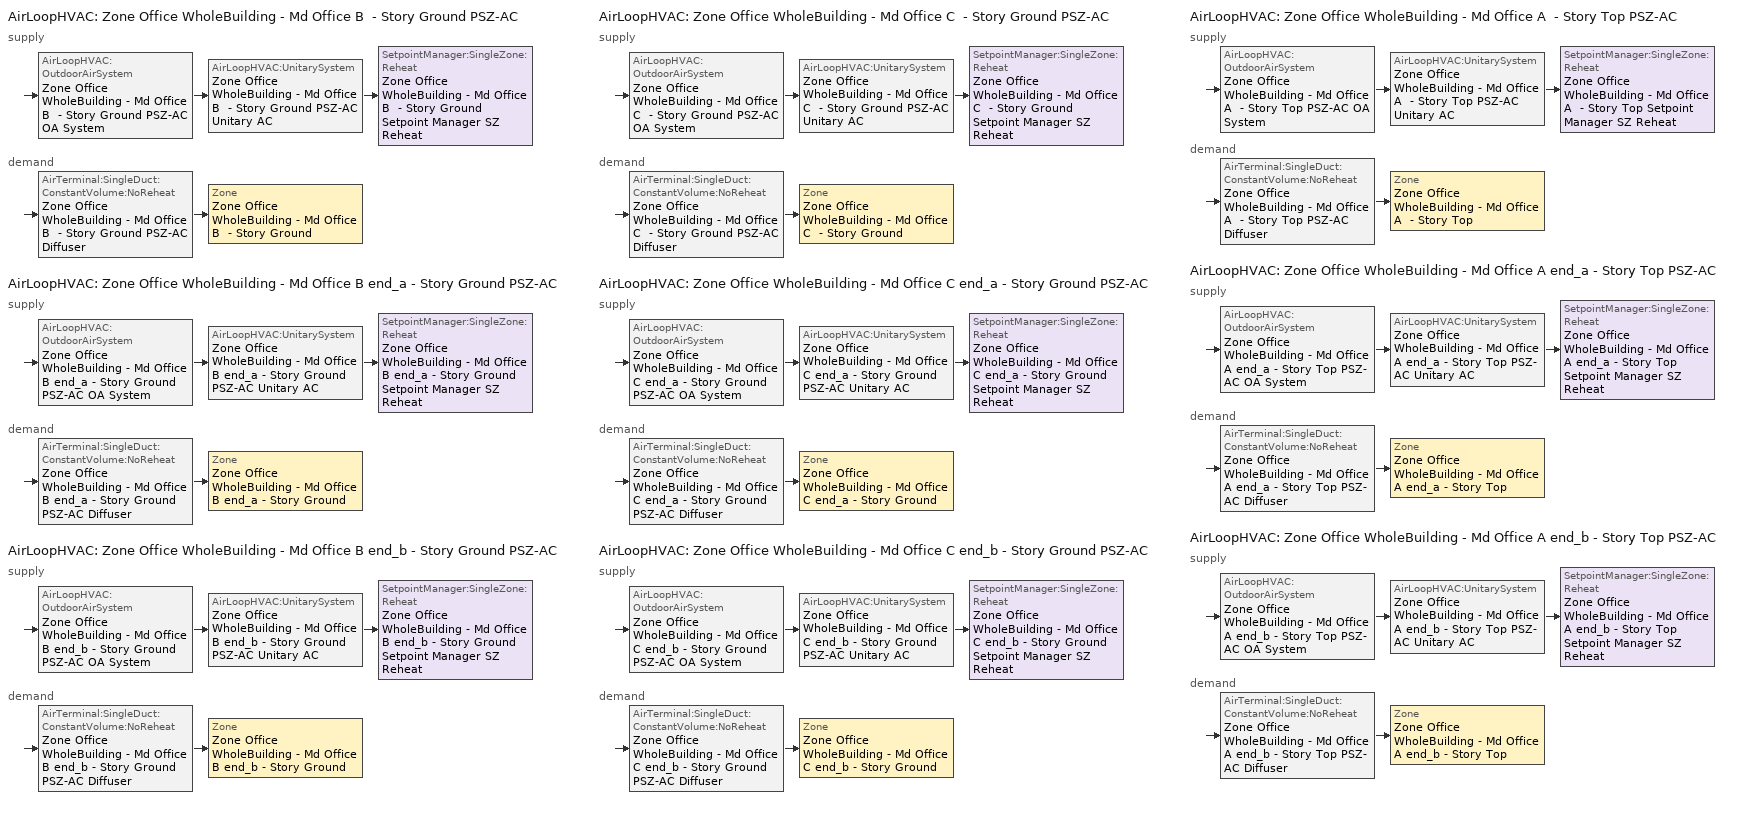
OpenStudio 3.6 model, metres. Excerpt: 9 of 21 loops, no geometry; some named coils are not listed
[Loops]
AirLoopHVAC 'Zone Office WholeBuilding - Md Office B  - Story Ground PSZ-AC'
 supply: AirLoopHVAC:OutdoorAirSystem 'Zone Office WholeBuilding - Md Office B  - Story Ground PSZ-AC OA System' > AirLoopHVAC:UnitarySystem 'Zone Office WholeBuilding - Md Office B  - Story Ground PSZ-AC Unitary AC' > SetpointManager:SingleZone:Reheat 'Zone Office WholeBuilding - Md Office B  - Story Ground Setpoint Manager SZ Reheat'
 demand: AirTerminal:SingleDuct:ConstantVolume:NoReheat 'Zone Office WholeBuilding - Md Office B  - Story Ground PSZ-AC Diffuser' > Zone 'Zone Office WholeBuilding - Md Office B  - Story Ground'
AirLoopHVAC 'Zone Office WholeBuilding - Md Office B end_a - Story Ground PSZ-AC'
 supply: AirLoopHVAC:OutdoorAirSystem 'Zone Office WholeBuilding - Md Office B end_a - Story Ground PSZ-AC OA System' > AirLoopHVAC:UnitarySystem 'Zone Office WholeBuilding - Md Office B end_a - Story Ground PSZ-AC Unitary AC' > SetpointManager:SingleZone:Reheat 'Zone Office WholeBuilding - Md Office B end_a - Story Ground Setpoint Manager SZ Reheat'
 demand: AirTerminal:SingleDuct:ConstantVolume:NoReheat 'Zone Office WholeBuilding - Md Office B end_a - Story Ground PSZ-AC Diffuser' > Zone 'Zone Office WholeBuilding - Md Office B end_a - Story Ground'
AirLoopHVAC 'Zone Office WholeBuilding - Md Office B end_b - Story Ground PSZ-AC'
 supply: AirLoopHVAC:OutdoorAirSystem 'Zone Office WholeBuilding - Md Office B end_b - Story Ground PSZ-AC OA System' > AirLoopHVAC:UnitarySystem 'Zone Office WholeBuilding - Md Office B end_b - Story Ground PSZ-AC Unitary AC' > SetpointManager:SingleZone:Reheat 'Zone Office WholeBuilding - Md Office B end_b - Story Ground Setpoint Manager SZ Reheat'
 demand: AirTerminal:SingleDuct:ConstantVolume:NoReheat 'Zone Office WholeBuilding - Md Office B end_b - Story Ground PSZ-AC Diffuser' > Zone 'Zone Office WholeBuilding - Md Office B end_b - Story Ground'
AirLoopHVAC 'Zone Office WholeBuilding - Md Office C  - Story Ground PSZ-AC'
 supply: AirLoopHVAC:OutdoorAirSystem 'Zone Office WholeBuilding - Md Office C  - Story Ground PSZ-AC OA System' > AirLoopHVAC:UnitarySystem 'Zone Office WholeBuilding - Md Office C  - Story Ground PSZ-AC Unitary AC' > SetpointManager:SingleZone:Reheat 'Zone Office WholeBuilding - Md Office C  - Story Ground Setpoint Manager SZ Reheat'
 demand: AirTerminal:SingleDuct:ConstantVolume:NoReheat 'Zone Office WholeBuilding - Md Office C  - Story Ground PSZ-AC Diffuser' > Zone 'Zone Office WholeBuilding - Md Office C  - Story Ground'
AirLoopHVAC 'Zone Office WholeBuilding - Md Office C end_a - Story Ground PSZ-AC'
 supply: AirLoopHVAC:OutdoorAirSystem 'Zone Office WholeBuilding - Md Office C end_a - Story Ground PSZ-AC OA System' > AirLoopHVAC:UnitarySystem 'Zone Office WholeBuilding - Md Office C end_a - Story Ground PSZ-AC Unitary AC' > SetpointManager:SingleZone:Reheat 'Zone Office WholeBuilding - Md Office C end_a - Story Ground Setpoint Manager SZ Reheat'
 demand: AirTerminal:SingleDuct:ConstantVolume:NoReheat 'Zone Office WholeBuilding - Md Office C end_a - Story Ground PSZ-AC Diffuser' > Zone 'Zone Office WholeBuilding - Md Office C end_a - Story Ground'
AirLoopHVAC 'Zone Office WholeBuilding - Md Office C end_b - Story Ground PSZ-AC'
 supply: AirLoopHVAC:OutdoorAirSystem 'Zone Office WholeBuilding - Md Office C end_b - Story Ground PSZ-AC OA System' > AirLoopHVAC:UnitarySystem 'Zone Office WholeBuilding - Md Office C end_b - Story Ground PSZ-AC Unitary AC' > SetpointManager:SingleZone:Reheat 'Zone Office WholeBuilding - Md Office C end_b - Story Ground Setpoint Manager SZ Reheat'
 demand: AirTerminal:SingleDuct:ConstantVolume:NoReheat 'Zone Office WholeBuilding - Md Office C end_b - Story Ground PSZ-AC Diffuser' > Zone 'Zone Office WholeBuilding - Md Office C end_b - Story Ground'
AirLoopHVAC 'Zone Office WholeBuilding - Md Office A  - Story Top PSZ-AC'
 supply: AirLoopHVAC:OutdoorAirSystem 'Zone Office WholeBuilding - Md Office A  - Story Top PSZ-AC OA System' > AirLoopHVAC:UnitarySystem 'Zone Office WholeBuilding - Md Office A  - Story Top PSZ-AC Unitary AC' > SetpointManager:SingleZone:Reheat 'Zone Office WholeBuilding - Md Office A  - Story Top Setpoint Manager SZ Reheat'
 demand: AirTerminal:SingleDuct:ConstantVolume:NoReheat 'Zone Office WholeBuilding - Md Office A  - Story Top PSZ-AC Diffuser' > Zone 'Zone Office WholeBuilding - Md Office A  - Story Top'
AirLoopHVAC 'Zone Office WholeBuilding - Md Office A end_a - Story Top PSZ-AC'
 supply: AirLoopHVAC:OutdoorAirSystem 'Zone Office WholeBuilding - Md Office A end_a - Story Top PSZ-AC OA System' > AirLoopHVAC:UnitarySystem 'Zone Office WholeBuilding - Md Office A end_a - Story Top PSZ-AC Unitary AC' > SetpointManager:SingleZone:Reheat 'Zone Office WholeBuilding - Md Office A end_a - Story Top Setpoint Manager SZ Reheat'
 demand: AirTerminal:SingleDuct:ConstantVolume:NoReheat 'Zone Office WholeBuilding - Md Office A end_a - Story Top PSZ-AC Diffuser' > Zone 'Zone Office WholeBuilding - Md Office A end_a - Story Top'
AirLoopHVAC 'Zone Office WholeBuilding - Md Office A end_b - Story Top PSZ-AC'
 supply: AirLoopHVAC:OutdoorAirSystem 'Zone Office WholeBuilding - Md Office A end_b - Story Top PSZ-AC OA System' > AirLoopHVAC:UnitarySystem 'Zone Office WholeBuilding - Md Office A end_b - Story Top PSZ-AC Unitary AC' > SetpointManager:SingleZone:Reheat 'Zone Office WholeBuilding - Md Office A end_b - Story Top Setpoint Manager SZ Reheat'
 demand: AirTerminal:SingleDuct:ConstantVolume:NoReheat 'Zone Office WholeBuilding - Md Office A end_b - Story Top PSZ-AC Diffuser' > Zone 'Zone Office WholeBuilding - Md Office A end_b - Story Top'
[Sizing:Zone] Zone Cooling Design Supply Air Temperature Input Method=SupplyAirTemperature; Zone Cooling Design Supply Air Temperature {C}=12.7778; Zone Cooling Design Supply Air Temperature Difference {deltaC}=11.11; Zone Heating Design Supply Air Temperature Input Method=SupplyAirTemperature; Zone Heating Design Supply Air Temperature {C}=50; Zone Heating Design Supply Air Temperature Difference {deltaC}=11.11; Zone Cooling Design Supply Air Humidity Ratio {kg-H2O/kg-air}=0.0085; Zone Heating Design Supply Air Humidity Ratio {kg-H2O/kg-air}=0.008; Cooling Design Air Flow Method=DesignDay; Heating Design Air Flow Method=DesignDay; Account for Dedicated Outdoor Air System=No; Dedicated Outdoor Air System Control Strategy=NeutralSupplyAir; Dedicated Outdoor Air Low Setpoint Temperature for Design {C}=autosize; Dedicated Outdoor Air High Setpoint Temperature for Design {C}=autosize; Zone Load Sizing Method=Sensible Load Only No Latent Load; Zone Latent Cooling Design Supply Air Humidity Ratio Input Method=HumidityRatioDifference; Zone Cooling Design Supply Air Humidity Ratio Difference {kgWater/kgDryAir}=0.005; Zone Latent Heating Design Supply Air Humidity Ratio Input Method=HumidityRatioDifference; Zone Humidification Design Supply Air Humidity Ratio Difference {kgWater/kgDryAir}=0.005
Zone Office WholeBuilding - Md Office B end_a - Story Ground; Zone Office WholeBuilding - Md Office C end_a - Story Ground; Zone Office WholeBuilding - Md Office B  - Story Ground; Zone Office WholeBuilding - Md Office C  - Story Ground; Zone Office WholeBuilding - Md Office B end_b - Story Ground; Zone Office WholeBuilding - Md Office C end_b - Story Ground; Zone Office WholeBuilding - Md Office A end_a - Story Top; Zone Office WholeBuilding - Md Office A  - Story Top; Zone Office WholeBuilding - Md Office A end_b - Story Top
[Zone equipment]
Zone Office WholeBuilding - Md Office B end_a - Story Ground: Zone Office WholeBuilding - Md Office B end_a - Story Ground PSZ-AC Diffuser
Zone Office WholeBuilding - Md Office C end_a - Story Ground: Zone Office WholeBuilding - Md Office C end_a - Story Ground PSZ-AC Diffuser
Zone Office WholeBuilding - Md Office B  - Story Ground: Zone Office WholeBuilding - Md Office B  - Story Ground PSZ-AC Diffuser
Zone Office WholeBuilding - Md Office C  - Story Ground: Zone Office WholeBuilding - Md Office C  - Story Ground PSZ-AC Diffuser
Zone Office WholeBuilding - Md Office B end_b - Story Ground: Zone Office WholeBuilding - Md Office B end_b - Story Ground PSZ-AC Diffuser
Zone Office WholeBuilding - Md Office C end_b - Story Ground: Zone Office WholeBuilding - Md Office C end_b - Story Ground PSZ-AC Diffuser
Zone Office WholeBuilding - Md Office A end_a - Story Top: Zone Office WholeBuilding - Md Office A end_a - Story Top PSZ-AC Diffuser
Zone Office WholeBuilding - Md Office A  - Story Top: Zone Office WholeBuilding - Md Office A  - Story Top PSZ-AC Diffuser
Zone Office WholeBuilding - Md Office A end_b - Story Top: Zone Office WholeBuilding - Md Office A end_b - Story Top PSZ-AC Diffuser
[AirLoopHVAC] Design Supply Air Flow Rate {m3/s}=autosize; Design Return Air Flow Fraction of Supply Air Flow=1
Name | Availability Schedule
Zone Office WholeBuilding - Md Office B  - Story Ground PSZ-AC | Zone Office WholeBuilding - Md Office B  - Story Ground PSZ-AC Occ Sch
Zone Office WholeBuilding - Md Office B end_a - Story Ground PSZ-AC | Zone Office WholeBuilding - Md Office B end_a - Story Ground PSZ-AC Occ Sch
Zone Office WholeBuilding - Md Office B end_b - Story Ground PSZ-AC | Zone Office WholeBuilding - Md Office B end_b - Story Ground PSZ-AC Occ Sch
Zone Office WholeBuilding - Md Office C  - Story Ground PSZ-AC | Zone Office WholeBuilding - Md Office C  - Story Ground PSZ-AC Occ Sch
Zone Office WholeBuilding - Md Office C end_a - Story Ground PSZ-AC | Zone Office WholeBuilding - Md Office C end_a - Story Ground PSZ-AC Occ Sch
Zone Office WholeBuilding - Md Office C end_b - Story Ground PSZ-AC | Zone Office WholeBuilding - Md Office C end_b - Story Ground PSZ-AC Occ Sch
Zone Office WholeBuilding - Md Office A  - Story Top PSZ-AC | Zone Office WholeBuilding - Md Office A  - Story Top PSZ-AC Occ Sch
Zone Office WholeBuilding - Md Office A end_a - Story Top PSZ-AC | Zone Office WholeBuilding - Md Office A end_a - Story Top PSZ-AC Occ Sch
Zone Office WholeBuilding - Md Office A end_b - Story Top PSZ-AC | Zone Office WholeBuilding - Md Office A end_b - Story Top PSZ-AC Occ Sch
[Sizing:System] Type of Load to Size On=Sensible; Design Outdoor Air Flow Rate {m3/s}=Autosize; Central Heating Maximum System Air Flow Ratio=1; Preheat Design Temperature {C}=7.22222; Preheat Design Humidity Ratio {kg-H2O/kg-Air}=0.008; Precool Design Temperature {C}=12.7778; Precool Design Humidity Ratio {kg-H2O/kg-Air}=0.008; Central Cooling Design Supply Air Temperature {C}=12.7778; Central Heating Design Supply Air Temperature {C}=50; Sizing Option=Coincident; 100% Outdoor Air in Cooling=No; 100% Outdoor Air in Heating=No; Central Cooling Design Supply Air Humidity Ratio {kg-H2O/kg-Air}=0.0085; Central Heating Design Supply Air Humidity Ratio {kg-H2O/kg-Air}=0.008; Cooling Design Air Flow Method=DesignDay; Heating Design Air Flow Method=DesignDay; System Outdoor Air Method=ZoneSum; Zone Maximum Outdoor Air Fraction=1; Cooling Supply Air Flow Rate Per Floor Area {m3/s-m2}=0.00996765; Cooling Fraction of Autosized Cooling Supply Air Flow Rate=1; Cooling Supply Air Flow Rate Per Unit Cooling Capacity {m3/s-W}=3.94755e-05; Heating Supply Air Flow Rate Per Floor Area {m3/s-m2}=0.00996765; Heating Fraction of Autosized Heating Supply Air Flow Rate=1; Heating Fraction of Autosized Cooling Supply Air Flow Rate=1; Heating Supply Air Flow Rate Per Unit Heating Capacity {m3/s-W}=3.15882e-05; Cooling Design Capacity Method=CoolingDesignCapacity; Cooling Design Capacity {W}=autosize; Cooling Design Capacity Per Floor Area {W/m2}=234.7; Fraction of Autosized Cooling Design Capacity=1; Heating Design Capacity Method=HeatingDesignCapacity; Heating Design Capacity {W}=autosize; Heating Design Capacity Per Floor Area {W/m2}=157; Fraction of Autosized Heating Design Capacity=1; Central Cooling Capacity Control Method=OnOff; Occupant Diversity=autosize
Zone Office WholeBuilding - Md Office B  - Story Ground PSZ-AC; Zone Office WholeBuilding - Md Office B end_a - Story Ground PSZ-AC; Zone Office WholeBuilding - Md Office B end_b - Story Ground PSZ-AC; Zone Office WholeBuilding - Md Office C  - Story Ground PSZ-AC; Zone Office WholeBuilding - Md Office C end_a - Story Ground PSZ-AC; Zone Office WholeBuilding - Md Office C end_b - Story Ground PSZ-AC; Zone Office WholeBuilding - Md Office A  - Story Top PSZ-AC; Zone Office WholeBuilding - Md Office A end_a - Story Top PSZ-AC; Zone Office WholeBuilding - Md Office A end_b - Story Top PSZ-AC
[SetpointManager:SingleZone:Reheat] Minimum Supply Air Temperature {C}=12.7778; Maximum Supply Air Temperature {C}=50
Name | Control Zone | Setpoint Node or NodeList
Zone Office WholeBuilding - Md Office B  - Story Ground Setpoint Manager SZ Reheat | Zone Office WholeBuilding - Md Office B  - Story Ground | Zone Office WholeBuilding - Md Office B  - Story Ground PSZ-AC Supply Outlet Node
Zone Office WholeBuilding - Md Office B end_a - Story Ground Setpoint Manager SZ Reheat | Zone Office WholeBuilding - Md Office B end_a - Story Ground | Zone Office WholeBuilding - Md Office B end_a - Story Ground PSZ-AC Supply Outlet Node
Zone Office WholeBuilding - Md Office B end_b - Story Ground Setpoint Manager SZ Reheat | Zone Office WholeBuilding - Md Office B end_b - Story Ground | Zone Office WholeBuilding - Md Office B end_b - Story Ground PSZ-AC Supply Outlet Node
Zone Office WholeBuilding - Md Office C  - Story Ground Setpoint Manager SZ Reheat | Zone Office WholeBuilding - Md Office C  - Story Ground | Zone Office WholeBuilding - Md Office C  - Story Ground PSZ-AC Supply Outlet Node
Zone Office WholeBuilding - Md Office C end_a - Story Ground Setpoint Manager SZ Reheat | Zone Office WholeBuilding - Md Office C end_a - Story Ground | Zone Office WholeBuilding - Md Office C end_a - Story Ground PSZ-AC Supply Outlet Node
Zone Office WholeBuilding - Md Office C end_b - Story Ground Setpoint Manager SZ Reheat | Zone Office WholeBuilding - Md Office C end_b - Story Ground | Zone Office WholeBuilding - Md Office C end_b - Story Ground PSZ-AC Supply Outlet Node
Zone Office WholeBuilding - Md Office A  - Story Top Setpoint Manager SZ Reheat | Zone Office WholeBuilding - Md Office A  - Story Top | Zone Office WholeBuilding - Md Office A  - Story Top PSZ-AC Supply Outlet Node
Zone Office WholeBuilding - Md Office A end_a - Story Top Setpoint Manager SZ Reheat | Zone Office WholeBuilding - Md Office A end_a - Story Top | Zone Office WholeBuilding - Md Office A end_a - Story Top PSZ-AC Supply Outlet Node
Zone Office WholeBuilding - Md Office A end_b - Story Top Setpoint Manager SZ Reheat | Zone Office WholeBuilding - Md Office A end_b - Story Top | Zone Office WholeBuilding - Md Office A end_b - Story Top PSZ-AC Supply Outlet Node
[Coil:Heating:Electric] Availability Schedule=Always On Discrete; Efficiency=1
Zone Office WholeBuilding - Md Office B  - Story Ground PSZ-AC Electric Backup Htg Coil; Zone Office WholeBuilding - Md Office B end_a - Story Ground PSZ-AC Electric Backup Htg Coil; Zone Office WholeBuilding - Md Office B end_b - Story Ground PSZ-AC Electric Backup Htg Coil; Zone Office WholeBuilding - Md Office C  - Story Ground PSZ-AC Electric Backup Htg Coil; Zone Office WholeBuilding - Md Office C end_a - Story Ground PSZ-AC Electric Backup Htg Coil; Zone Office WholeBuilding - Md Office C end_b - Story Ground PSZ-AC Electric Backup Htg Coil; Zone Office WholeBuilding - Md Office A  - Story Top PSZ-AC Electric Backup Htg Coil; Zone Office WholeBuilding - Md Office A end_a - Story Top PSZ-AC Electric Backup Htg Coil; Zone Office WholeBuilding - Md Office A end_b - Story Top PSZ-AC Electric Backup Htg Coil
[Coil:Cooling:DX:SingleSpeed] Availability Schedule=Always On Discrete; Rated Total Cooling Capacity {W}=autosize; Rated Sensible Heat Ratio=autosize; Rated COP {W/W}=4.11713; Rated Air Flow Rate {m3/s}=autosize; Rated Evaporator Fan Power Per Volume Flow Rate 2017 {W/(m3/s)}=773.3; Rated Evaporator Fan Power Per Volume Flow Rate 2023 {W/(m3/s)}=934.4; Total Cooling Capacity Function of Temperature Curve=PSZ-AC_Unitary_PackagecoolCapFT; Total Cooling Capacity Function of Flow Fraction Curve=PSZ-AC_Unitary_PackagecoolFFF; Energy Input Ratio Function of Temperature Curve=PSZ-AC DX Unitary Package EIRFT; Energy Input Ratio Function of Flow Fraction Curve=PSZ-AC_Unitary_PackagecoolEIRFFF; Part Load Fraction Correlation Curve=PSZ-AC_Unitary_PackagecoolPLR; Minimum Outdoor Dry-Bulb Temperature for Compressor Operation {C}=-25; Nominal Time for Condensate Removal to Begin {s}=0; Ratio of Initial Moisture Evaporation Rate and Steady State Latent Capacity=0; Maximum Cycling Rate {cycles/hr}=0; Latent Capacity Time Constant {s}=0; Condenser Type=AirCooled; Evaporative Condenser Effectiveness=0.9; Evaporative Condenser Air Flow Rate {m3/s}=autosize; Evaporative Condenser Pump Rated Power Consumption {W}=autosize; Crankcase Heater Capacity {W}=0; Maximum Outdoor Dry-Bulb Temperature for Crankcase Heater Operation {C}=10; Basin Heater Capacity {W/K}=0; Basin Heater Setpoint Temperature {C}=2
Zone Office WholeBuilding - Md Office B  - Story Ground PSZ-AC 1spd DX AC Clg Coil 16kBtu/hr 14.0SEER; Zone Office WholeBuilding - Md Office B end_a - Story Ground PSZ-AC 1spd DX AC Clg Coil 11kBtu/hr 14.0SEER; Zone Office WholeBuilding - Md Office B end_b - Story Ground PSZ-AC 1spd DX AC Clg Coil 11kBtu/hr 14.0SEER; Zone Office WholeBuilding - Md Office C  - Story Ground PSZ-AC 1spd DX AC Clg Coil 12kBtu/hr 14.0SEER; Zone Office WholeBuilding - Md Office C end_a - Story Ground PSZ-AC 1spd DX AC Clg Coil 8kBtu/hr 14.0SEER; Zone Office WholeBuilding - Md Office C end_b - Story Ground PSZ-AC 1spd DX AC Clg Coil 7kBtu/hr 14.0SEER; Zone Office WholeBuilding - Md Office A  - Story Top PSZ-AC 1spd DX AC Clg Coil 26kBtu/hr 14.0SEER; Zone Office WholeBuilding - Md Office A end_a - Story Top PSZ-AC 1spd DX AC Clg Coil 12kBtu/hr 14.0SEER; Zone Office WholeBuilding - Md Office A end_b - Story Top PSZ-AC 1spd DX AC Clg Coil 11kBtu/hr 14.0SEER
[Fan:OnOff] Availability Schedule=Always On Discrete; Fan Total Efficiency=0.55575; Pressure Rise {Pa}=622.722; Maximum Flow Rate {m3/s}=autosize; Motor Efficiency=0.855; Motor In Airstream Fraction=1
Name | Fan Power Ratio Function of Speed Ratio Curve | Fan Efficiency Ratio Function of Speed Ratio Curve
Zone Office WholeBuilding - Md Office B  - Story Ground PSZ-AC Fan | Fan On Off Power Curve 3 | Fan On Off Efficiency Curve 3
Zone Office WholeBuilding - Md Office B end_a - Story Ground PSZ-AC Fan | Fan On Off Power Curve 4 | Fan On Off Efficiency Curve 4
Zone Office WholeBuilding - Md Office B end_b - Story Ground PSZ-AC Fan | Fan On Off Power Curve 5 | Fan On Off Efficiency Curve 5
Zone Office WholeBuilding - Md Office C  - Story Ground PSZ-AC Fan | Fan On Off Power Curve 6 | Fan On Off Efficiency Curve 6
Zone Office WholeBuilding - Md Office C end_a - Story Ground PSZ-AC Fan | Fan On Off Power Curve 7 | Fan On Off Efficiency Curve 7
Zone Office WholeBuilding - Md Office C end_b - Story Ground PSZ-AC Fan | Fan On Off Power Curve 8 | Fan On Off Efficiency Curve 8
Zone Office WholeBuilding - Md Office A  - Story Top PSZ-AC Fan | Fan On Off Power Curve 9 | Fan On Off Efficiency Curve 9
Zone Office WholeBuilding - Md Office A end_a - Story Top PSZ-AC Fan | Fan On Off Power Curve 10 | Fan On Off Efficiency Curve 10
Zone Office WholeBuilding - Md Office A end_b - Story Top PSZ-AC Fan | Fan On Off Power Curve 11 | Fan On Off Efficiency Curve 11
[AirLoopHVAC:UnitarySystem] Control Type=Load; Dehumidification Control Type=None; Availability Schedule=Always On Discrete; Fan Placement=DrawThrough; DX Heating Coil Sizing Ratio=1; Use DOAS DX Cooling Coil=No; DOAS DX Cooling Coil Leaving Minimum Air Temperature {C}=2; Latent Load Control=SensibleOnlyLoadControl; Supply Air Flow Rate During Cooling Operation {m3/s}=Autosize; Supply Air Flow Rate During Heating Operation {m3/s}=Autosize; Supply Air Flow Rate When No Cooling or Heating is Required {m3/s}=Autosize; Maximum Supply Air Temperature {C}=80; Maximum Outdoor Dry-Bulb Temperature for Supplemental Heater Operation {C}=21; Maximum Cycling Rate {cycles/hr}=2.5; Heat Pump Time Constant {s}=60; Fraction of On-Cycle Power Use=0.01; Heat Pump Fan Delay Time {s}=60; Ancilliary On-Cycle Electric Power {W}=0; Ancilliary Off-Cycle Electric Power {W}=0
Name | Controlling Zone or Thermostat Location | Supply Fan | Supply Air Fan Operating Mode Schedule | Heating Coil | Cooling Coil | Supplemental Heating Coil
Zone Office WholeBuilding - Md Office B  - Story Ground PSZ-AC Unitary AC | Zone Office WholeBuilding - Md Office B  - Story Ground | Zone Office WholeBuilding - Md Office B  - Story Ground PSZ-AC Fan | Zone Office WholeBuilding - Md Office B  - Story Ground PSZ-AC Occ Sch | Zone Office WholeBuilding - Md Office B  - Story Ground PSZ-AC Water Htg Coil | Zone Office WholeBuilding - Md Office B  - Story Ground PSZ-AC 1spd DX AC Clg Coil 16kBtu/hr 14.0SEER | Zone Office WholeBuilding - Md Office B  - Story Ground PSZ-AC Electric Backup Htg Coil
Zone Office WholeBuilding - Md Office B end_a - Story Ground PSZ-AC Unitary AC | Zone Office WholeBuilding - Md Office B end_a - Story Ground | Zone Office WholeBuilding - Md Office B end_a - Story Ground PSZ-AC Fan | Zone Office WholeBuilding - Md Office B end_a - Story Ground PSZ-AC Occ Sch | Zone Office WholeBuilding - Md Office B end_a - Story Ground PSZ-AC Water Htg Coil | Zone Office WholeBuilding - Md Office B end_a - Story Ground PSZ-AC 1spd DX AC Clg Coil 11kBtu/hr 14.0SEER | Zone Office WholeBuilding - Md Office B end_a - Story Ground PSZ-AC Electric Backup Htg Coil
Zone Office WholeBuilding - Md Office B end_b - Story Ground PSZ-AC Unitary AC | Zone Office WholeBuilding - Md Office B end_b - Story Ground | Zone Office WholeBuilding - Md Office B end_b - Story Ground PSZ-AC Fan | Zone Office WholeBuilding - Md Office B end_b - Story Ground PSZ-AC Occ Sch | Zone Office WholeBuilding - Md Office B end_b - Story Ground PSZ-AC Water Htg Coil | Zone Office WholeBuilding - Md Office B end_b - Story Ground PSZ-AC 1spd DX AC Clg Coil 11kBtu/hr 14.0SEER | Zone Office WholeBuilding - Md Office B end_b - Story Ground PSZ-AC Electric Backup Htg Coil
Zone Office WholeBuilding - Md Office C  - Story Ground PSZ-AC Unitary AC | Zone Office WholeBuilding - Md Office C  - Story Ground | Zone Office WholeBuilding - Md Office C  - Story Ground PSZ-AC Fan | Zone Office WholeBuilding - Md Office C  - Story Ground PSZ-AC Occ Sch | Zone Office WholeBuilding - Md Office C  - Story Ground PSZ-AC Water Htg Coil | Zone Office WholeBuilding - Md Office C  - Story Ground PSZ-AC 1spd DX AC Clg Coil 12kBtu/hr 14.0SEER | Zone Office WholeBuilding - Md Office C  - Story Ground PSZ-AC Electric Backup Htg Coil
Zone Office WholeBuilding - Md Office C end_a - Story Ground PSZ-AC Unitary AC | Zone Office WholeBuilding - Md Office C end_a - Story Ground | Zone Office WholeBuilding - Md Office C end_a - Story Ground PSZ-AC Fan | Zone Office WholeBuilding - Md Office C end_a - Story Ground PSZ-AC Occ Sch | Zone Office WholeBuilding - Md Office C end_a - Story Ground PSZ-AC Water Htg Coil | Zone Office WholeBuilding - Md Office C end_a - Story Ground PSZ-AC 1spd DX AC Clg Coil 8kBtu/hr 14.0SEER | Zone Office WholeBuilding - Md Office C end_a - Story Ground PSZ-AC Electric Backup Htg Coil
Zone Office WholeBuilding - Md Office C end_b - Story Ground PSZ-AC Unitary AC | Zone Office WholeBuilding - Md Office C end_b - Story Ground | Zone Office WholeBuilding - Md Office C end_b - Story Ground PSZ-AC Fan | Zone Office WholeBuilding - Md Office C end_b - Story Ground PSZ-AC Occ Sch | Zone Office WholeBuilding - Md Office C end_b - Story Ground PSZ-AC Water Htg Coil | Zone Office WholeBuilding - Md Office C end_b - Story Ground PSZ-AC 1spd DX AC Clg Coil 7kBtu/hr 14.0SEER | Zone Office WholeBuilding - Md Office C end_b - Story Ground PSZ-AC Electric Backup Htg Coil
Zone Office WholeBuilding - Md Office A  - Story Top PSZ-AC Unitary AC | Zone Office WholeBuilding - Md Office A  - Story Top | Zone Office WholeBuilding - Md Office A  - Story Top PSZ-AC Fan | Zone Office WholeBuilding - Md Office A  - Story Top PSZ-AC Occ Sch | Zone Office WholeBuilding - Md Office A  - Story Top PSZ-AC Water Htg Coil | Zone Office WholeBuilding - Md Office A  - Story Top PSZ-AC 1spd DX AC Clg Coil 26kBtu/hr 14.0SEER | Zone Office WholeBuilding - Md Office A  - Story Top PSZ-AC Electric Backup Htg Coil
Zone Office WholeBuilding - Md Office A end_a - Story Top PSZ-AC Unitary AC | Zone Office WholeBuilding - Md Office A end_a - Story Top | Zone Office WholeBuilding - Md Office A end_a - Story Top PSZ-AC Fan | Zone Office WholeBuilding - Md Office A end_a - Story Top PSZ-AC Occ Sch | Zone Office WholeBuilding - Md Office A end_a - Story Top PSZ-AC Water Htg Coil | Zone Office WholeBuilding - Md Office A end_a - Story Top PSZ-AC 1spd DX AC Clg Coil 12kBtu/hr 14.0SEER | Zone Office WholeBuilding - Md Office A end_a - Story Top PSZ-AC Electric Backup Htg Coil
Zone Office WholeBuilding - Md Office A end_b - Story Top PSZ-AC Unitary AC | Zone Office WholeBuilding - Md Office A end_b - Story Top | Zone Office WholeBuilding - Md Office A end_b - Story Top PSZ-AC Fan | Zone Office WholeBuilding - Md Office A end_b - Story Top PSZ-AC Occ Sch | Zone Office WholeBuilding - Md Office A end_b - Story Top PSZ-AC Water Htg Coil | Zone Office WholeBuilding - Md Office A end_b - Story Top PSZ-AC 1spd DX AC Clg Coil 11kBtu/hr 14.0SEER | Zone Office WholeBuilding - Md Office A end_b - Story Top PSZ-AC Electric Backup Htg Coil
[Controller:OutdoorAir] Minimum Outdoor Air Flow Rate {m3/s}=autosize; Maximum Outdoor Air Flow Rate {m3/s}=Autosize; Economizer Control Type=NoEconomizer; Economizer Control Action Type=ModulateFlow; Economizer Maximum Limit Dry-Bulb Temperature {C}=28; Economizer Maximum Limit Enthalpy {J/kg}=64000; Lockout Type=LockoutWithHeating; Minimum Limit Type=FixedMinimum; High Humidity Control=No; Heat Recovery Bypass Control Type=BypassWhenWithinEconomizerLimits
Name | Minimum Outdoor Air Schedule | Maximum Fraction of Outdoor Air Schedule | Controller Mechanical Ventilation
Zone Office WholeBuilding - Md Office B  - Story Ground PSZ-AC OA System Controller | Zone Office WholeBuilding - Md Office B  - Story Ground PSZ-AC Occ Sch | ZoneOfficeWholeBuildingMdOfficeBStoryGroundPSZACmaxOASch | Controller Mechanical Ventilation 4
Zone Office WholeBuilding - Md Office B end_a - Story Ground PSZ-AC OA System Controller | Zone Office WholeBuilding - Md Office B end_a - Story Ground PSZ-AC Occ Sch | ZoneOfficeWholeBuildingMdOfficeBendaStoryGroundPSZACmaxOASch | Controller Mechanical Ventilation 5
Zone Office WholeBuilding - Md Office B end_b - Story Ground PSZ-AC OA System Controller | Zone Office WholeBuilding - Md Office B end_b - Story Ground PSZ-AC Occ Sch | ZoneOfficeWholeBuildingMdOfficeBendbStoryGroundPSZACmaxOASch | Controller Mechanical Ventilation 6
Zone Office WholeBuilding - Md Office C  - Story Ground PSZ-AC OA System Controller | Zone Office WholeBuilding - Md Office C  - Story Ground PSZ-AC Occ Sch | ZoneOfficeWholeBuildingMdOfficeCStoryGroundPSZACmaxOASch | Controller Mechanical Ventilation 7
Zone Office WholeBuilding - Md Office C end_a - Story Ground PSZ-AC OA System Controller | Zone Office WholeBuilding - Md Office C end_a - Story Ground PSZ-AC Occ Sch | ZoneOfficeWholeBuildingMdOfficeCendaStoryGroundPSZACmaxOASch | Controller Mechanical Ventilation 8
Zone Office WholeBuilding - Md Office C end_b - Story Ground PSZ-AC OA System Controller | Zone Office WholeBuilding - Md Office C end_b - Story Ground PSZ-AC Occ Sch | ZoneOfficeWholeBuildingMdOfficeCendbStoryGroundPSZACmaxOASch | Controller Mechanical Ventilation 9
Zone Office WholeBuilding - Md Office A  - Story Top PSZ-AC OA System Controller | Zone Office WholeBuilding - Md Office A  - Story Top PSZ-AC Occ Sch | ZoneOfficeWholeBuildingMdOfficeAStoryTopPSZACmaxOASch | Controller Mechanical Ventilation 10
Zone Office WholeBuilding - Md Office A end_a - Story Top PSZ-AC OA System Controller | Zone Office WholeBuilding - Md Office A end_a - Story Top PSZ-AC Occ Sch | ZoneOfficeWholeBuildingMdOfficeAendaStoryTopPSZACmaxOASch | Controller Mechanical Ventilation 11
Zone Office WholeBuilding - Md Office A end_b - Story Top PSZ-AC OA System Controller | Zone Office WholeBuilding - Md Office A end_b - Story Top PSZ-AC Occ Sch | ZoneOfficeWholeBuildingMdOfficeAendbStoryTopPSZACmaxOASch | Controller Mechanical Ventilation 12
[Controller:MechanicalVentilation] Availability Schedule=Always On Discrete
Controller Mechanical Ventilation 4; Controller Mechanical Ventilation 5; Controller Mechanical Ventilation 6; Controller Mechanical Ventilation 7; Controller Mechanical Ventilation 8; Controller Mechanical Ventilation 9; Controller Mechanical Ventilation 10; Controller Mechanical Ventilation 11; Controller Mechanical Ventilation 12
[AirLoopHVAC:OutdoorAirSystem]
Name | Controller
Zone Office WholeBuilding - Md Office B  - Story Ground PSZ-AC OA System | Zone Office WholeBuilding - Md Office B  - Story Ground PSZ-AC OA System Controller
Zone Office WholeBuilding - Md Office B end_a - Story Ground PSZ-AC OA System | Zone Office WholeBuilding - Md Office B end_a - Story Ground PSZ-AC OA System Controller
Zone Office WholeBuilding - Md Office B end_b - Story Ground PSZ-AC OA System | Zone Office WholeBuilding - Md Office B end_b - Story Ground PSZ-AC OA System Controller
Zone Office WholeBuilding - Md Office C  - Story Ground PSZ-AC OA System | Zone Office WholeBuilding - Md Office C  - Story Ground PSZ-AC OA System Controller
Zone Office WholeBuilding - Md Office C end_a - Story Ground PSZ-AC OA System | Zone Office WholeBuilding - Md Office C end_a - Story Ground PSZ-AC OA System Controller
Zone Office WholeBuilding - Md Office C end_b - Story Ground PSZ-AC OA System | Zone Office WholeBuilding - Md Office C end_b - Story Ground PSZ-AC OA System Controller
Zone Office WholeBuilding - Md Office A  - Story Top PSZ-AC OA System | Zone Office WholeBuilding - Md Office A  - Story Top PSZ-AC OA System Controller
Zone Office WholeBuilding - Md Office A end_a - Story Top PSZ-AC OA System | Zone Office WholeBuilding - Md Office A end_a - Story Top PSZ-AC OA System Controller
Zone Office WholeBuilding - Md Office A end_b - Story Top PSZ-AC OA System | Zone Office WholeBuilding - Md Office A end_b - Story Top PSZ-AC OA System Controller
[AirTerminal:SingleDuct:ConstantVolume:NoReheat] Availability Schedule=Always On Discrete; Maximum Air Flow Rate {m3/s}=AutoSize
Zone Office WholeBuilding - Md Office B  - Story Ground PSZ-AC Diffuser; Zone Office WholeBuilding - Md Office B end_a - Story Ground PSZ-AC Diffuser; Zone Office WholeBuilding - Md Office B end_b - Story Ground PSZ-AC Diffuser; Zone Office WholeBuilding - Md Office C  - Story Ground PSZ-AC Diffuser; Zone Office WholeBuilding - Md Office C end_a - Story Ground PSZ-AC Diffuser; Zone Office WholeBuilding - Md Office C end_b - Story Ground PSZ-AC Diffuser; Zone Office WholeBuilding - Md Office A  - Story Top PSZ-AC Diffuser; Zone Office WholeBuilding - Md Office A end_a - Story Top PSZ-AC Diffuser; Zone Office WholeBuilding - Md Office A end_b - Story Top PSZ-AC Diffuser
[Schedule:Constant]
Always On Discrete: Value=1
[Schedule:Ruleset]
Name | Default Day Schedule | Summer Design Day Schedule | Winter Design Day Schedule
Zone Office WholeBuilding - Md Office A  - Story Top PSZ-AC Occ Sch | Zone Office WholeBuilding - Md Office A  - Story Top PSZ-AC Occ Sch Default | Zone Office WholeBuilding - Md Office A  - Story Top PSZ-AC Occ Sch Summer Design Day | Zone Office WholeBuilding - Md Office A  - Story Top PSZ-AC Occ Sch Winter Design Day
ZoneOfficeWholeBuildingMdOfficeAStoryTopPSZACmaxOASch | ZoneOfficeWholeBuildingMdOfficeAStoryTopPSZACmaxOASchDefault
Zone Office WholeBuilding - Md Office A end_a - Story Top PSZ-AC Occ Sch | Zone Office WholeBuilding - Md Office A end_a - Story Top PSZ-AC Occ Sch Default | Zone Office WholeBuilding - Md Office A end_a - Story Top PSZ-AC Occ Sch Summer Design Day | Zone Office WholeBuilding - Md Office A end_a - Story Top PSZ-AC Occ Sch Winter Design Day
ZoneOfficeWholeBuildingMdOfficeAendaStoryTopPSZACmaxOASch | ZoneOfficeWholeBuildingMdOfficeAendaStoryTopPSZACmaxOASchDefault
Zone Office WholeBuilding - Md Office A end_b - Story Top PSZ-AC Occ Sch | Zone Office WholeBuilding - Md Office A end_b - Story Top PSZ-AC Occ Sch Default | Zone Office WholeBuilding - Md Office A end_b - Story Top PSZ-AC Occ Sch Summer Design Day | Zone Office WholeBuilding - Md Office A end_b - Story Top PSZ-AC Occ Sch Winter Design Day
ZoneOfficeWholeBuildingMdOfficeAendbStoryTopPSZACmaxOASch | ZoneOfficeWholeBuildingMdOfficeAendbStoryTopPSZACmaxOASchDefault
Zone Office WholeBuilding - Md Office B  - Story Ground PSZ-AC Occ Sch | Zone Office WholeBuilding - Md Office B  - Story Ground PSZ-AC Occ Sch Default | Zone Office WholeBuilding - Md Office B  - Story Ground PSZ-AC Occ Sch Summer Design Day | Zone Office WholeBuilding - Md Office B  - Story Ground PSZ-AC Occ Sch Winter Design Day
ZoneOfficeWholeBuildingMdOfficeBStoryGroundPSZACmaxOASch | ZoneOfficeWholeBuildingMdOfficeBStoryGroundPSZACmaxOASchDefault
Zone Office WholeBuilding - Md Office B end_a - Story Ground PSZ-AC Occ Sch | Zone Office WholeBuilding - Md Office B end_a - Story Ground PSZ-AC Occ Sch Default | Zone Office WholeBuilding - Md Office B end_a - Story Ground PSZ-AC Occ Sch Summer Design Day | Zone Office WholeBuilding - Md Office B end_a - Story Ground PSZ-AC Occ Sch Winter Design Day
ZoneOfficeWholeBuildingMdOfficeBendaStoryGroundPSZACmaxOASch | ZoneOfficeWholeBuildingMdOfficeBendaStoryGroundPSZACmaxOASchDefault
Zone Office WholeBuilding - Md Office B end_b - Story Ground PSZ-AC Occ Sch | Zone Office WholeBuilding - Md Office B end_b - Story Ground PSZ-AC Occ Sch Default | Zone Office WholeBuilding - Md Office B end_b - Story Ground PSZ-AC Occ Sch Summer Design Day | Zone Office WholeBuilding - Md Office B end_b - Story Ground PSZ-AC Occ Sch Winter Design Day
ZoneOfficeWholeBuildingMdOfficeBendbStoryGroundPSZACmaxOASch | ZoneOfficeWholeBuildingMdOfficeBendbStoryGroundPSZACmaxOASchDefault
Zone Office WholeBuilding - Md Office C  - Story Ground PSZ-AC Occ Sch | Zone Office WholeBuilding - Md Office C  - Story Ground PSZ-AC Occ Sch Default | Zone Office WholeBuilding - Md Office C  - Story Ground PSZ-AC Occ Sch Summer Design Day | Zone Office WholeBuilding - Md Office C  - Story Ground PSZ-AC Occ Sch Winter Design Day
ZoneOfficeWholeBuildingMdOfficeCStoryGroundPSZACmaxOASch | ZoneOfficeWholeBuildingMdOfficeCStoryGroundPSZACmaxOASchDefault
Zone Office WholeBuilding - Md Office C end_a - Story Ground PSZ-AC Occ Sch | Zone Office WholeBuilding - Md Office C end_a - Story Ground PSZ-AC Occ Sch Default | Zone Office WholeBuilding - Md Office C end_a - Story Ground PSZ-AC Occ Sch Summer Design Day | Zone Office WholeBuilding - Md Office C end_a - Story Ground PSZ-AC Occ Sch Winter Design Day
ZoneOfficeWholeBuildingMdOfficeCendaStoryGroundPSZACmaxOASch | ZoneOfficeWholeBuildingMdOfficeCendaStoryGroundPSZACmaxOASchDefault
Zone Office WholeBuilding - Md Office C end_b - Story Ground PSZ-AC Occ Sch | Zone Office WholeBuilding - Md Office C end_b - Story Ground PSZ-AC Occ Sch Default | Zone Office WholeBuilding - Md Office C end_b - Story Ground PSZ-AC Occ Sch Summer Design Day | Zone Office WholeBuilding - Md Office C end_b - Story Ground PSZ-AC Occ Sch Winter Design Day
ZoneOfficeWholeBuildingMdOfficeCendbStoryGroundPSZACmaxOASch | ZoneOfficeWholeBuildingMdOfficeCendbStoryGroundPSZACmaxOASchDefault
[Schedule:Day]
Zone Office WholeBuilding - Md Office A  - Story Top PSZ-AC Occ Sch Default; Zone Office WholeBuilding - Md Office A end_a - Story Top PSZ-AC Occ Sch Default; Zone Office WholeBuilding - Md Office A end_b - Story Top PSZ-AC Occ Sch Default; Zone Office WholeBuilding - Md Office B  - Story Ground PSZ-AC Occ Sch Default; Zone Office WholeBuilding - Md Office B end_a - Story Ground PSZ-AC Occ Sch Default; Zone Office WholeBuilding - Md Office B end_b - Story Ground PSZ-AC Occ Sch Default; Zone Office WholeBuilding - Md Office C  - Story Ground PSZ-AC Occ Sch Default; Zone Office WholeBuilding - Md Office C end_a - Story Ground PSZ-AC Occ Sch Default; Zone Office WholeBuilding - Md Office C end_b - Story Ground PSZ-AC Occ Sch Default: 0, 10, 1, 21, 30, 0, 24, 0, 1
Zone Office WholeBuilding - Md Office A  - Story Top PSZ-AC Occ Sch Winter Design Day; Zone Office WholeBuilding - Md Office A  - Story Top PSZ-AC Occ Sch Summer Design Day; Zone Office WholeBuilding - Md Office A end_a - Story Top PSZ-AC Occ Sch Winter Design Day; Zone Office WholeBuilding - Md Office A end_a - Story Top PSZ-AC Occ Sch Summer Design Day; Zone Office WholeBuilding - Md Office A end_b - Story Top PSZ-AC Occ Sch Winter Design Day; Zone Office WholeBuilding - Md Office A end_b - Story Top PSZ-AC Occ Sch Summer Design Day; Zone Office WholeBuilding - Md Office B  - Story Ground PSZ-AC Occ Sch Winter Design Day; Zone Office WholeBuilding - Md Office B  - Story Ground PSZ-AC Occ Sch Summer Design Day; Zone Office WholeBuilding - Md Office B end_a - Story Ground PSZ-AC Occ Sch Winter Design Day; Zone Office WholeBuilding - Md Office B end_a - Story Ground PSZ-AC Occ Sch Summer Design Day; Zone Office WholeBuilding - Md Office B end_b - Story Ground PSZ-AC Occ Sch Winter Design Day; Zone Office WholeBuilding - Md Office B end_b - Story Ground PSZ-AC Occ Sch Summer Design Day; Zone Office WholeBuilding - Md Office C  - Story Ground PSZ-AC Occ Sch Winter Design Day; Zone Office WholeBuilding - Md Office C  - Story Ground PSZ-AC Occ Sch Summer Design Day; Zone Office WholeBuilding - Md Office C end_a - Story Ground PSZ-AC Occ Sch Winter Design Day; Zone Office WholeBuilding - Md Office C end_a - Story Ground PSZ-AC Occ Sch Summer Design Day; Zone Office WholeBuilding - Md Office C end_b - Story Ground PSZ-AC Occ Sch Winter Design Day; Zone Office WholeBuilding - Md Office C end_b - Story Ground PSZ-AC Occ Sch Summer Design Day: 24, 0, 1
Zone Office WholeBuilding - Md Office A  - Story Top PSZ-AC Occ Sch Saturday; Zone Office WholeBuilding - Md Office A end_a - Story Top PSZ-AC Occ Sch Saturday; Zone Office WholeBuilding - Md Office A end_b - Story Top PSZ-AC Occ Sch Saturday; Zone Office WholeBuilding - Md Office B  - Story Ground PSZ-AC Occ Sch Saturday; Zone Office WholeBuilding - Md Office B end_a - Story Ground PSZ-AC Occ Sch Saturday; Zone Office WholeBuilding - Md Office B end_b - Story Ground PSZ-AC Occ Sch Saturday; Zone Office WholeBuilding - Md Office C  - Story Ground PSZ-AC Occ Sch Saturday; Zone Office WholeBuilding - Md Office C end_a - Story Ground PSZ-AC Occ Sch Saturday; Zone Office WholeBuilding - Md Office C end_b - Story Ground PSZ-AC Occ Sch Saturday: 7, 20, 0, 12, 59, 1, 24, 0, 0
Zone Office WholeBuilding - Md Office A  - Story Top PSZ-AC Occ Sch Sunday; Zone Office WholeBuilding - Md Office A end_a - Story Top PSZ-AC Occ Sch Sunday; Zone Office WholeBuilding - Md Office A end_b - Story Top PSZ-AC Occ Sch Sunday; Zone Office WholeBuilding - Md Office B  - Story Ground PSZ-AC Occ Sch Sunday; Zone Office WholeBuilding - Md Office B end_a - Story Ground PSZ-AC Occ Sch Sunday; Zone Office WholeBuilding - Md Office B end_b - Story Ground PSZ-AC Occ Sch Sunday; Zone Office WholeBuilding - Md Office C  - Story Ground PSZ-AC Occ Sch Sunday; Zone Office WholeBuilding - Md Office C end_a - Story Ground PSZ-AC Occ Sch Sunday; Zone Office WholeBuilding - Md Office C end_b - Story Ground PSZ-AC Occ Sch Sunday: 24, 0, 0
ZoneOfficeWholeBuildingMdOfficeAStoryTopPSZACmaxOASchDefault; ZoneOfficeWholeBuildingMdOfficeAendaStoryTopPSZACmaxOASchDefault; ZoneOfficeWholeBuildingMdOfficeAendbStoryTopPSZACmaxOASchDefault; ZoneOfficeWholeBuildingMdOfficeBStoryGroundPSZACmaxOASchDefault; ZoneOfficeWholeBuildingMdOfficeBendaStoryGroundPSZACmaxOASchDefault; ZoneOfficeWholeBuildingMdOfficeBendbStoryGroundPSZACmaxOASchDefault; ZoneOfficeWholeBuildingMdOfficeCStoryGroundPSZACmaxOASchDefault; ZoneOfficeWholeBuildingMdOfficeCendaStoryGroundPSZACmaxOASchDefault; ZoneOfficeWholeBuildingMdOfficeCendbStoryGroundPSZACmaxOASchDefault: 24, 0, 0.7
[Schedule:Rule] Date Specification Type=DateRange; Start Month=1; Start Day=1; End Month=12; End Day=31
Name | Schedule Ruleset | Rule Order | Day Schedule | Apply Saturday | Apply Sunday
Zone Office WholeBuilding - Md Office A  - Story Top PSZ-AC Occ Sch Saturday Rule | Zone Office WholeBuilding - Md Office A  - Story Top PSZ-AC Occ Sch | 1 | Zone Office WholeBuilding - Md Office A  - Story Top PSZ-AC Occ Sch Saturday | Yes
Zone Office WholeBuilding - Md Office A  - Story Top PSZ-AC Occ Sch Sunday Rule | Zone Office WholeBuilding - Md Office A  - Story Top PSZ-AC Occ Sch | 0 | Zone Office WholeBuilding - Md Office A  - Story Top PSZ-AC Occ Sch Sunday |  | Yes
Zone Office WholeBuilding - Md Office A end_a - Story Top PSZ-AC Occ Sch Saturday Rule | Zone Office WholeBuilding - Md Office A end_a - Story Top PSZ-AC Occ Sch | 1 | Zone Office WholeBuilding - Md Office A end_a - Story Top PSZ-AC Occ Sch Saturday | Yes
Zone Office WholeBuilding - Md Office A end_a - Story Top PSZ-AC Occ Sch Sunday Rule | Zone Office WholeBuilding - Md Office A end_a - Story Top PSZ-AC Occ Sch | 0 | Zone Office WholeBuilding - Md Office A end_a - Story Top PSZ-AC Occ Sch Sunday |  | Yes
Zone Office WholeBuilding - Md Office A end_b - Story Top PSZ-AC Occ Sch Saturday Rule | Zone Office WholeBuilding - Md Office A end_b - Story Top PSZ-AC Occ Sch | 1 | Zone Office WholeBuilding - Md Office A end_b - Story Top PSZ-AC Occ Sch Saturday | Yes
Zone Office WholeBuilding - Md Office A end_b - Story Top PSZ-AC Occ Sch Sunday Rule | Zone Office WholeBuilding - Md Office A end_b - Story Top PSZ-AC Occ Sch | 0 | Zone Office WholeBuilding - Md Office A end_b - Story Top PSZ-AC Occ Sch Sunday |  | Yes
Zone Office WholeBuilding - Md Office B  - Story Ground PSZ-AC Occ Sch Saturday Rule | Zone Office WholeBuilding - Md Office B  - Story Ground PSZ-AC Occ Sch | 1 | Zone Office WholeBuilding - Md Office B  - Story Ground PSZ-AC Occ Sch Saturday | Yes
Zone Office WholeBuilding - Md Office B  - Story Ground PSZ-AC Occ Sch Sunday Rule | Zone Office WholeBuilding - Md Office B  - Story Ground PSZ-AC Occ Sch | 0 | Zone Office WholeBuilding - Md Office B  - Story Ground PSZ-AC Occ Sch Sunday |  | Yes
Zone Office WholeBuilding - Md Office B end_a - Story Ground PSZ-AC Occ Sch Saturday Rule | Zone Office WholeBuilding - Md Office B end_a - Story Ground PSZ-AC Occ Sch | 1 | Zone Office WholeBuilding - Md Office B end_a - Story Ground PSZ-AC Occ Sch Saturday | Yes
Zone Office WholeBuilding - Md Office B end_a - Story Ground PSZ-AC Occ Sch Sunday Rule | Zone Office WholeBuilding - Md Office B end_a - Story Ground PSZ-AC Occ Sch | 0 | Zone Office WholeBuilding - Md Office B end_a - Story Ground PSZ-AC Occ Sch Sunday |  | Yes
Zone Office WholeBuilding - Md Office B end_b - Story Ground PSZ-AC Occ Sch Saturday Rule | Zone Office WholeBuilding - Md Office B end_b - Story Ground PSZ-AC Occ Sch | 1 | Zone Office WholeBuilding - Md Office B end_b - Story Ground PSZ-AC Occ Sch Saturday | Yes
Zone Office WholeBuilding - Md Office B end_b - Story Ground PSZ-AC Occ Sch Sunday Rule | Zone Office WholeBuilding - Md Office B end_b - Story Ground PSZ-AC Occ Sch | 0 | Zone Office WholeBuilding - Md Office B end_b - Story Ground PSZ-AC Occ Sch Sunday |  | Yes
Zone Office WholeBuilding - Md Office C  - Story Ground PSZ-AC Occ Sch Saturday Rule | Zone Office WholeBuilding - Md Office C  - Story Ground PSZ-AC Occ Sch | 1 | Zone Office WholeBuilding - Md Office C  - Story Ground PSZ-AC Occ Sch Saturday | Yes
Zone Office WholeBuilding - Md Office C  - Story Ground PSZ-AC Occ Sch Sunday Rule | Zone Office WholeBuilding - Md Office C  - Story Ground PSZ-AC Occ Sch | 0 | Zone Office WholeBuilding - Md Office C  - Story Ground PSZ-AC Occ Sch Sunday |  | Yes
Zone Office WholeBuilding - Md Office C end_a - Story Ground PSZ-AC Occ Sch Saturday Rule | Zone Office WholeBuilding - Md Office C end_a - Story Ground PSZ-AC Occ Sch | 1 | Zone Office WholeBuilding - Md Office C end_a - Story Ground PSZ-AC Occ Sch Saturday | Yes
Zone Office WholeBuilding - Md Office C end_a - Story Ground PSZ-AC Occ Sch Sunday Rule | Zone Office WholeBuilding - Md Office C end_a - Story Ground PSZ-AC Occ Sch | 0 | Zone Office WholeBuilding - Md Office C end_a - Story Ground PSZ-AC Occ Sch Sunday |  | Yes
Zone Office WholeBuilding - Md Office C end_b - Story Ground PSZ-AC Occ Sch Saturday Rule | Zone Office WholeBuilding - Md Office C end_b - Story Ground PSZ-AC Occ Sch | 1 | Zone Office WholeBuilding - Md Office C end_b - Story Ground PSZ-AC Occ Sch Saturday | Yes
Zone Office WholeBuilding - Md Office C end_b - Story Ground PSZ-AC Occ Sch Sunday Rule | Zone Office WholeBuilding - Md Office C end_b - Story Ground PSZ-AC Occ Sch | 0 | Zone Office WholeBuilding - Md Office C end_b - Story Ground PSZ-AC Occ Sch Sunday |  | Yes
[Curve:Exponent] Coefficient1 Constant=1; Coefficient2 Constant=0; Coefficient3 Constant=0; Minimum Value of x=0; Maximum Value of x=1
Fan On Off Power Curve 3; Fan On Off Power Curve 4; Fan On Off Power Curve 5; Fan On Off Power Curve 6; Fan On Off Power Curve 7; Fan On Off Power Curve 8; Fan On Off Power Curve 9; Fan On Off Power Curve 10; Fan On Off Power Curve 11
[Curve:Cubic] Coefficient1 Constant=1; Coefficient2 x=0; Coefficient3 x**2=0; Coefficient4 x**3=0; Minimum Value of x=0; Maximum Value of x=1
Fan On Off Efficiency Curve 3; Fan On Off Efficiency Curve 4; Fan On Off Efficiency Curve 5; Fan On Off Efficiency Curve 6; Fan On Off Efficiency Curve 7; Fan On Off Efficiency Curve 8; Fan On Off Efficiency Curve 9; Fan On Off Efficiency Curve 10; Fan On Off Efficiency Curve 11
[Curve:Biquadratic] Minimum Value of x=12.77778; Maximum Value of x=23.88889; Minimum Value of y=21.11111; Maximum Value of y=46.11111
Name | Coefficient1 Constant | Coefficient2 x | Coefficient3 x**2 | Coefficient4 y | Coefficient5 y**2 | Coefficient6 x*y
PSZ-AC_Unitary_PackagecoolCapFT | 0.766956 | 0.0107756 | -4.14703e-05 | 0.00134961 | -0.000261144 | 0.000457488
PSZ-AC DX Unitary Package EIRFT | 0.297145 | 0.0430933 | -0.000748766 | 0.00597727 | 0.000482112 | -0.000956448
[Curve:Quadratic]
Name | Coefficient1 Constant | Coefficient2 x | Coefficient3 x**2 | Minimum Value of x | Maximum Value of x
PSZ-AC_Unitary_PackagecoolFFF | 0.8 | 0.2 | 0 | 0.5 | 1.5
PSZ-AC_Unitary_PackagecoolEIRFFF | 1.156 | -0.1816 | 0.0256 | 0.5 | 1.5
PSZ-AC_Unitary_PackagecoolPLR | 0.75 | 0.25 | 0 | 0 | 1
